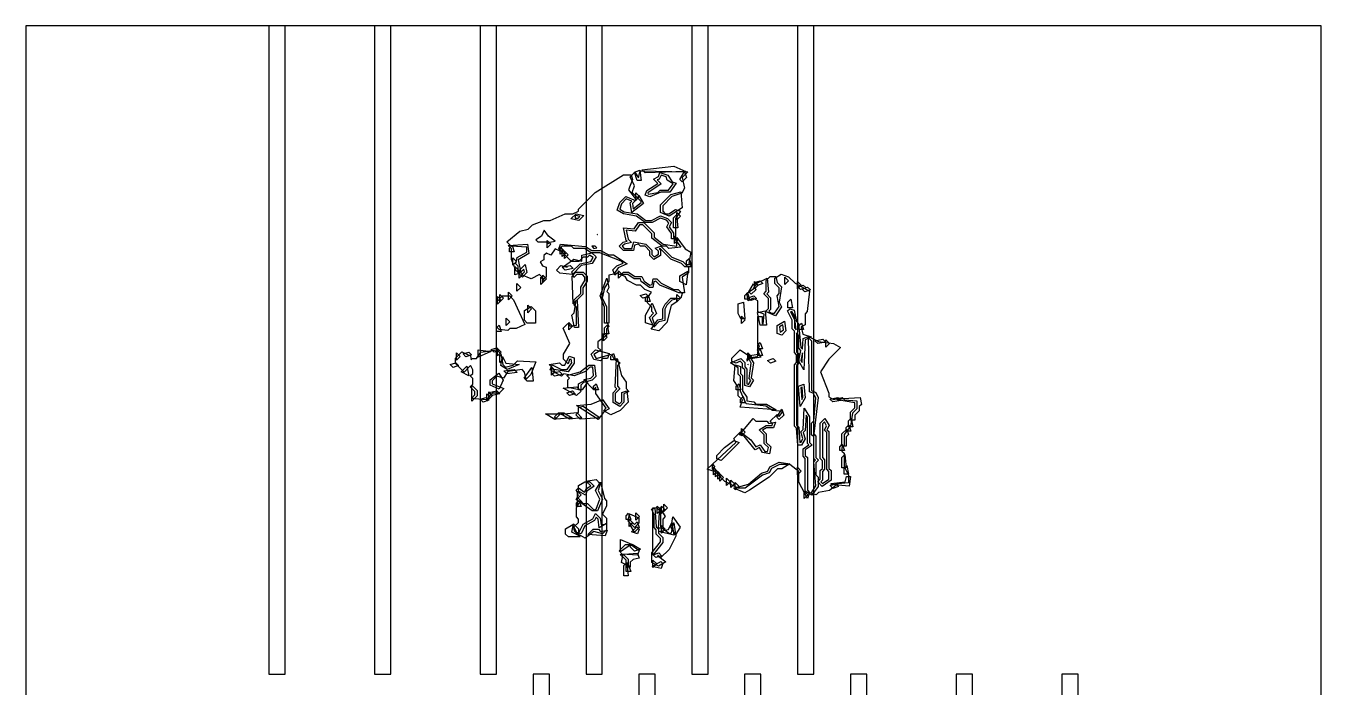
# Model space of a CAD drawing. Header units: millimetres. Extents: x 0 to 283, y 0 to 283.
# Drawn here: x 0 to 282.8, y 138.6 to 282.8 of the extents above; entities that cross this region are included whole.
import ezdxf

# ---------------------------------------------------------------- set-up
doc = ezdxf.new("R2010")
doc.units = ezdxf.units.MM
for name, color, linetype in [('CUT_OUTLINE', 5, 'Continuous'), ('CUT_SLOT', 1, 'Continuous'), ('ENG_D', 3, 'Continuous'), ('ENG_K', 2, 'Continuous'), ('ENG_L', 4, 'Continuous')]:
    doc.layers.add(name, color=color, linetype=linetype)

msp = doc.modelspace()

# ---------------------------------------------------------------- linework, layer by layer
at = {"layer": 'CUT_OUTLINE'}
msp.add_lwpolyline([(0, 0), (282.84, 0), (282.84, 282.84), (0, 282.84), (0, 0)], close=True, dxfattribs=at)
at = {"layer": 'CUT_SLOT'}
for points in [[(53.04, 141.42), (56.6, 141.42), (56.6, 282.84), (53.04, 282.84), (53.04, 141.42)], [(76.13, 141.42), (79.69, 141.42), (79.69, 282.84), (76.13, 282.84), (76.13, 141.42)], [(99.22, 141.42), (102.79, 141.42), (102.79, 282.84), (99.22, 282.84), (99.22, 141.42)], [(122.32, 141.42), (125.88, 141.42), (125.88, 282.84), (122.32, 282.84), (122.32, 141.42)], [(145.41, 141.42), (148.98, 141.42), (148.98, 282.84), (145.41, 282.84), (145.41, 141.42)], [(168.51, 141.42), (172.07, 141.42), (172.07, 282.84), (168.51, 282.84), (168.51, 141.42)], [(110.77, 0), (114.34, 0), (114.34, 141.42), (110.77, 141.42), (110.77, 0)], [(133.87, 0), (137.43, 0), (137.43, 141.42), (133.87, 141.42), (133.87, 0)], [(156.96, 0), (160.52, 0), (160.52, 141.42), (156.96, 141.42), (156.96, 0)], [(180.05, 0), (183.62, 0), (183.62, 141.42), (180.05, 141.42), (180.05, 0)], [(203.15, 0), (206.71, 0), (206.71, 141.42), (203.15, 141.42), (203.15, 0)], [(226.24, 0), (229.81, 0), (229.81, 141.42), (226.24, 141.42), (226.24, 0)]]:
    msp.add_lwpolyline(points, close=True, dxfattribs=at)
at = {"layer": 'ENG_D'}
for points in [[(140.43, 239.9), (139.88, 240.45), (138.61, 240.87), (136.76, 239.94), (135.21, 239.94), (133.31, 241.37), (130.5, 241.84), (129.12, 242.67), (129.67, 244.31), (131, 245.65), (133.11, 244.74), (132.48, 244.1), (132.64, 242.97), (134.35, 244.3), (134.35, 244.56), (132.43, 246.48), (132.92, 247.94), (131.94, 249.89), (132.97, 250.92), (133.78, 249.71), (134.17, 251.26), (144.57, 251.01), (143.33, 249.77), (143.79, 247.45), (143.24, 246.35), (141.08, 245.63), (139.06, 243.62), (139.06, 242.4), (139.63, 241.83), (140.41, 241.83), (141.86, 242.8), (142.97, 242.43), (141.89, 240.82), (141.89, 236.41), (140.95, 236.41), (140.95, 237.52), (139.97, 238.99), (140.43, 239.9)], [(138.01, 246.53), (138.5, 247.02), (140.36, 247.02), (141.32, 248.37), (140.04, 249.22), (139.82, 249.89), (138.71, 250.26), (138.29, 249.42), (137.85, 249.27), (138.73, 248.39), (135.81, 246.45), (135.92, 246.11), (138.01, 246.53)], [(121.86, 241.5), (120.76, 240.4), (119.02, 240.74), (120.13, 241.85), (121.86, 241.5)], [(138.59, 232.74), (137.14, 231.87), (136.24, 232.78), (136.24, 233.72), (135.2, 234.76), (134.25, 234.76), (133.8, 235.21), (132.9, 235.03), (132.66, 233.82), (130.48, 233.82), (129.54, 234.76), (130.46, 235.68), (131.28, 235.85), (131.07, 236.06), (130.52, 238.8), (132.82, 238.55), (133.75, 239.94), (134.92, 239.94), (137.18, 237.69), (137.18, 236.76), (139.16, 235.22), (142.13, 234.8), (142.13, 236.65), (143.94, 234.23), (145.22, 233.46), (144.74, 231.07), (145.53, 230.28), (143.92, 230.28), (143.17, 231.02), (140.82, 231.97), (138.53, 234.25), (138.32, 234.19), (138.59, 233.91), (138.59, 232.74)], [(107.08, 229.34), (106.07, 231.89), (106.07, 234.19), (105.3, 234.96), (109.57, 235.24), (109.86, 233.22), (107.51, 231.81), (108, 229.34), (107.08, 229.34)], [(113.84, 234.43), (113.84, 236.04), (114.65, 235.23), (113.84, 234.43)], [(118.88, 217.33), (120.21, 217.52), (120.21, 221.46), (119.74, 221.93), (119.74, 223.07), (121.15, 224.49), (121.15, 225.87), (122.09, 227.29), (122.09, 228.06), (121.52, 228.63), (120.31, 228.63), (119.63, 227.96), (119.23, 229.17), (121.03, 230.97), (123.36, 231.43), (123.89, 232.32), (123.07, 232.81), (122.66, 232.4), (121.72, 232.4), (120.78, 231.46), (119.17, 231.46), (116.4, 234.22), (116.74, 235.25), (122.17, 234.75), (123.58, 233.82), (125.45, 233.82), (127.33, 232.87), (128.29, 232.87), (131.32, 230.95), (129.32, 230.09), (128.36, 228.65), (127.28, 228.44), (127.28, 227.15), (126.32, 225.71), (125.88, 223.48), (126.81, 221.62), (126.81, 218.32), (127.33, 217.27), (126.81, 216.75), (126.81, 215.31), (124.92, 213.9), (124.92, 212.7), (125.53, 212.1), (124.06, 211.12), (124.56, 210.29), (127.87, 211.23), (128.4, 210.18), (129.78, 209.35), (129.16, 208.73), (129.16, 204.22), (129.73, 203.65), (128.69, 202.61), (128.69, 200.95), (129.6, 200.41), (130.11, 200.92), (130.11, 202.87), (131.25, 203.26), (131.53, 200.73), (129.78, 198.97), (127.74, 197.96), (126.19, 198.89), (126.74, 199.43), (124.45, 202.63), (124.45, 204.02), (123.98, 203.55), (121.85, 205.68), (123.39, 205.99), (123.97, 206.56), (123.77, 208.36), (123.13, 208.36), (122.23, 207.45), (119.76, 206.47), (117.46, 206.93), (116.95, 206.42), (114.5, 207.78), (114.89, 208.93), (116.96, 207.89), (118.2, 207.89), (119.25, 209.36), (119.09, 210.17), (118.74, 210.06), (118.43, 209.1), (117.38, 210.15), (117.38, 211.25), (118.77, 213.56), (117.34, 216.9), (118.32, 217.89), (118.88, 217.33)], [(142.46, 236.17), (141.66, 235.37), (141.66, 236.98), (142.46, 236.17)], [(109.39, 229.03), (108.42, 228.06), (107.38, 229.1), (109.04, 230.76), (109.39, 229.03)], [(117.77, 229.55), (117.14, 230.19), (118.87, 230.54), (119.51, 229.9), (117.77, 229.55)], [(129.4, 229.44), (130.21, 228.63), (129.4, 227.83), (129.4, 229.44)], [(135, 227.14), (136.27, 226.3), (136.74, 226.45), (136.99, 227.69), (137.75, 227.69), (138.73, 226.7), (141.48, 225.33), (142.46, 225.33), (143.34, 224.45), (143.02, 223.48), (141.07, 223), (139.97, 221.89), (139.54, 221.03), (139.54, 218.54), (138.24, 218.28), (137.1, 217.14), (136.19, 219.26), (137.08, 220.15), (136.71, 220.52), (136.71, 221.46), (135.76, 222.41), (135.76, 223.52), (136.59, 224.75), (135.16, 225.37), (134.25, 226.27), (133.35, 226.27), (131.35, 227.28), (130.88, 228.2), (129.91, 228.53), (130.48, 229.1), (131.59, 229.1), (133.01, 228.16), (134.5, 228.16), (135, 227.14)], [(142.84, 228.29), (144.54, 229.31), (144.21, 226.38), (142.84, 227.07), (142.84, 228.29)], [(112.9, 226.88), (112.9, 228.49), (113.71, 227.69), (112.9, 226.88)], [(156.03, 203.12), (156.03, 206.38), (155.56, 206.85), (155.56, 208.23), (153.89, 209.35), (156.09, 210.29), (156.98, 209.4), (156.98, 208.46), (157.45, 207.99), (157.45, 204.76), (157.82, 204.64), (158.33, 205.5), (157.91, 205.92), (158.38, 209.26), (157.8, 210.43), (159.7, 210.7), (160.23, 211.24), (159.78, 212.13), (160.23, 213.03), (159.81, 213.45), (159.81, 219.44), (160.75, 219.44), (160.75, 217.96), (161.01, 217.87), (161.2, 219.98), (159.81, 220.45), (159.81, 222.84), (158.85, 223.41), (157.75, 222.86), (157.42, 224.5), (158.92, 225.5), (159.64, 226.69), (161.9, 227.82), (162.17, 224.77), (161.79, 224.39), (162.63, 223.54), (162.63, 220.99), (162.26, 220.62), (162.73, 220.15), (163.46, 220.15), (164.5, 221.61), (164.03, 223.99), (164.52, 224.49), (164.52, 225.71), (163.58, 226.65), (163.58, 227.82), (164.96, 228.65), (166.53, 228.13), (167.96, 226.7), (171.14, 224.99), (170.64, 220.51), (170.18, 220.05), (170.18, 217.64), (169.27, 217.19), (169.67, 215.61), (171.5, 215), (170.17, 214.34), (169.91, 207.8), (168.76, 209.71), (168.76, 209.21), (168.29, 208.73), (168.29, 195.73), (168.76, 195.27), (168.98, 191.95), (169.3, 192.05), (169.69, 192.82), (169.2, 194.28), (169.71, 194.79), (169.99, 199.47), (171.12, 197.58), (171.12, 191.96), (171.73, 191.35), (170.18, 190.32), (170.18, 189.13), (170.65, 188.66), (170.65, 181.59), (171.15, 181.08), (170.7, 179.72), (168.76, 183.32), (168.76, 185.62), (166.8, 187.15), (164.58, 187.15), (162.81, 186.26), (162.33, 185.3), (160.86, 184.81), (157.06, 181.96), (155.51, 181.96), (152.6, 183.42), (149.91, 186.11), (149.91, 187.25), (155.04, 191.92), (154.57, 192.85), (156.02, 194.3), (158.33, 192.5), (159.41, 190.98), (160.36, 191.46), (161.35, 189.98), (161.97, 189.98), (162.14, 190.84), (161.22, 191.76), (161.22, 193.65), (160.13, 194.74), (161.63, 195.63), (162.94, 195.63), (163.07, 196.04), (162.54, 196.58), (164.05, 198.09), (164.49, 197.65), (165.27, 198.74), (163.03, 198.94), (161.61, 199.88), (157.29, 200.36), (156.03, 203.12)], [(105.69, 216.85), (105.21, 216.36), (103.36, 216.62), (102.77, 217.22), (102.77, 222.6), (104.08, 223.92), (105.69, 223.92), (106.5, 223.11), (108.97, 217.67), (107.06, 216.85), (105.69, 216.85)], [(109.6, 221.89), (110.41, 221.09), (109.6, 220.28), (109.6, 221.89)], [(168.21, 216.56), (167.83, 219.6), (167.24, 220.57), (166.97, 220.48), (167.82, 218.79), (167.82, 216.94), (168.21, 216.56)], [(164.54, 217.2), (164.7, 216.05), (165.44, 216.5), (165.28, 217.64), (164.54, 217.2)], [(168.76, 209.8), (169.21, 212.05), (168.76, 212.51), (168.76, 215.33), (168.3, 215.79), (168.29, 215.89), (168.29, 211.76), (168.76, 211.29), (168.76, 209.8)], [(179.61, 184.85), (179.61, 183.17), (177.34, 182.91), (175.46, 181.51), (173.12, 181.04), (172.6, 180.51), (171.46, 180.89), (172.53, 182.5), (172.05, 187.71), (172.44, 188.09), (172.06, 188.46), (172.06, 193.18), (171.59, 193.65), (171.59, 196.2), (172.07, 196.68), (172.53, 201.71), (171.91, 202.74), (171.12, 203), (170.88, 215.11), (173.08, 214.01), (176.39, 213.54), (177.86, 212.65), (175.31, 210.1), (173.51, 207.39), (175.36, 202.75), (175.36, 201.89), (176.34, 201.31), (178.26, 201.79), (178.77, 201.28), (181.49, 201.03), (181.49, 199.31), (180.53, 198.35), (180.06, 195.54), (178.66, 193.67), (178.66, 191.29), (178.19, 190.82), (178.19, 190.07), (178.66, 189.6), (178.66, 186.73), (179.61, 184.85)], [(107.39, 209.78), (111.36, 209.52), (110.27, 206.81), (109.22, 205.76), (108.91, 207.3), (108.34, 207.88), (105.26, 207.44), (104.28, 205.96), (102.83, 206.44), (101.82, 205.43), (101.82, 204.75), (104.36, 203.73), (103.34, 202.7), (101.92, 202.7), (100.5, 201.28), (97.29, 201.57), (98.05, 202.33), (98.05, 203.08), (97.01, 204.12), (97.58, 204.69), (97.58, 205.91), (97.01, 206.48), (97.58, 207.04), (97.58, 207.83), (97.15, 208.69), (97.11, 208.73), (95.7, 207.32), (93.81, 209.21), (93.81, 210.34), (95.17, 211.7), (97.08, 210.89), (97.25, 210.02), (97.48, 210.25), (98.4, 210.25), (99.33, 211.64), (102.85, 212.15), (103.69, 211.31), (104.16, 208.95), (104.72, 208.39), (106.42, 208.81), (107.39, 209.78)], [(157.68, 209.91), (157.68, 211.52), (158.49, 210.72), (157.68, 209.91)], [(117.33, 203.8), (120.29, 204.13), (121.25, 203.18), (120.25, 202.18), (117.33, 203.8)], [(122.63, 205.09), (121.51, 203.41), (120.68, 203.41), (120.68, 204.72), (122.13, 205.59), (122.63, 205.09)], [(155.67, 204.79), (156.13, 203.41), (155.09, 203.41), (155.09, 204.22), (155.67, 204.79)], [(170.18, 201.71), (169.05, 199.82), (168.75, 204.28), (169.91, 204.67), (170.18, 201.71)], [(157.07, 200.58), (156.03, 200.58), (156.03, 201.39), (156.61, 201.96), (157.07, 200.58)], [(115.4, 197.52), (116.34, 198.46), (117.45, 198.46), (119.3, 197.35), (115.88, 197.04), (115.4, 197.52)], [(121.06, 197.04), (120.11, 197.99), (120.68, 198.56), (120.68, 199.57), (121.66, 199.9), (125.38, 197.33), (121.06, 197.04)], [(175.36, 185.64), (174.89, 186.11), (174.89, 194.12), (174.37, 194.64), (174.86, 195.62), (174.37, 196.43), (173.95, 196.01), (173.95, 188.66), (174.42, 188.19), (174.42, 186.11), (173.95, 185.64), (173.95, 183.75), (173.57, 183.38), (173.97, 182.98), (175.36, 183.97), (175.36, 185.64)], [(157.08, 194.22), (156.27, 193.41), (156.27, 195.02), (157.08, 194.22)], [(122.3, 183.54), (124.53, 183.86), (125.43, 182.97), (124.94, 181.51), (125.89, 179.62), (124.85, 177.01), (123.67, 177.01), (120.14, 179.53), (120.65, 180.55), (120.16, 181.54), (120.65, 182.03), (122, 181.13), (122.39, 181.89), (123.36, 182.48), (122.3, 183.54)], [(121.24, 177.96), (120.21, 177.96), (120.21, 178.76), (120.78, 179.33), (121.24, 177.96)], [(124.03, 172.51), (122.11, 171.07), (120.61, 171.97), (121.68, 174.12), (123.8, 175.3), (124.39, 176.47), (125.38, 175.47), (125.59, 173.99), (126.81, 174.24), (126.81, 172.91), (125.94, 172.04), (124.03, 172.51)], [(131.62, 176.51), (132.08, 175.13), (131.05, 175.13), (131.05, 175.93), (131.62, 176.51)], [(133.98, 175.83), (133.17, 175.03), (133.17, 176.64), (133.98, 175.83)], [(136.71, 165.8), (136.71, 167.9), (138.59, 170.26), (138.59, 171.02), (137.65, 171.97), (137.65, 172.91), (137.18, 173.38), (137.18, 176.25), (136.61, 177.39), (137.71, 177.75), (138.59, 176.87), (138.59, 173.59), (140.52, 172.09), (140.98, 172.24), (141.42, 174.42), (141.49, 174.42), (141.9, 171.55), (140.44, 168.62), (138.59, 166.78), (138.06, 167.31), (137.92, 167.27), (139.72, 165.91), (138.12, 164.95), (136.71, 165.8)], [(119.59, 174.19), (120.68, 173.1), (120.68, 171.68), (119.23, 172.4), (119.59, 174.19)], [(131.76, 175.22), (132.56, 174.42), (131.76, 173.61), (131.76, 175.22)], [(133.91, 173.41), (132.89, 172.39), (131.93, 173.98), (132.46, 174.52), (132.94, 174.05), (133.51, 174.62), (133.91, 173.41)], [(129.54, 168.29), (130.95, 169.71), (132.07, 169.71), (133.92, 168.38), (133.57, 167.34), (130.24, 167.59), (129.54, 168.29)], [(130.08, 165.8), (130.43, 167.59), (131.52, 166.5), (131.52, 165.08), (130.08, 165.8)], [(131.05, 163.81), (131.05, 164.62), (131.62, 165.19), (132.08, 163.81), (131.05, 163.81)]]:
    msp.add_lwpolyline(points, close=True, dxfattribs=at)
at = {"layer": 'ENG_K'}
for points in [[(142.77, 249.34), (143.84, 251.11), (144.28, 249.78), (143.31, 248.8), (142.77, 249.34)], [(141.42, 240.99), (142.07, 241.64), (142.39, 238.77), (141.42, 238.77), (141.42, 240.99)], [(142.93, 241.36), (142.13, 240.55), (142.13, 242.16), (142.93, 241.36)], [(105.59, 234.39), (106.17, 234.96), (106.63, 233.58), (105.59, 233.58), (105.59, 234.39)], [(119.26, 228.25), (120.11, 229.1), (121.72, 229.1), (122.57, 228.26), (122.57, 227.15), (121.62, 225.73), (121.62, 224.29), (119.52, 222.19), (119.26, 228.25)], [(108.05, 225.8), (107.24, 225), (107.24, 226.61), (108.05, 225.8)], [(112.43, 226.41), (112.43, 228.02), (113.23, 227.22), (112.43, 226.41)], [(158.92, 226.6), (159.37, 225.27), (158.39, 224.29), (157.86, 224.82), (158.92, 226.6)], [(159.1, 225.47), (159.1, 227.08), (159.9, 226.27), (159.1, 225.47)], [(159.74, 226.24), (159.13, 226.85), (160.34, 227.25), (160.95, 226.64), (159.74, 226.24)], [(169.33, 226.27), (168.53, 225.47), (168.53, 227.08), (169.33, 226.27)], [(170.38, 225.7), (169.17, 225.3), (168.56, 225.91), (169.77, 226.31), (170.38, 225.7)], [(103, 222.17), (103, 223.78), (103.81, 222.97), (103, 222.17)], [(103.47, 222.64), (103.47, 224.25), (104.28, 223.45), (103.47, 222.64)], [(105.36, 223.11), (105.36, 224.72), (106.16, 223.92), (105.36, 223.11)], [(135.97, 223.81), (134.76, 223.41), (134.15, 224.02), (135.36, 224.42), (135.97, 223.81)], [(136.33, 222.74), (135.29, 222.74), (135.29, 223.54), (135.87, 224.12), (136.33, 222.74)], [(137.98, 218.71), (139.06, 218.92), (139.06, 221.14), (139.58, 222.17), (140.85, 223.45), (142.13, 223.45), (142.13, 222.61), (140.92, 221.88), (139.98, 218.14), (138.2, 216.35), (136.54, 216.69), (137.98, 218.71)], [(142.93, 223.45), (142.13, 222.64), (142.13, 224.25), (142.93, 223.45)], [(156.98, 223.21), (156.98, 224.01), (157.55, 224.59), (158.01, 223.21), (156.98, 223.21)], [(169.5, 225.43), (170.71, 225.84), (171.32, 225.23), (170.11, 224.83), (169.5, 225.43)], [(119.78, 217.08), (119.25, 219.75), (119.75, 220.26), (120.14, 222.98), (120.38, 222.97), (120.69, 217.08), (119.78, 217.08)], [(135.29, 219.74), (136.73, 222.33), (137.69, 220.09), (136.74, 219.14), (137.32, 217.42), (135.29, 218.09), (135.29, 219.74)], [(156.72, 222.59), (157, 218.97), (156.12, 218.97), (155.56, 220.09), (155.56, 222.2), (156.72, 222.59)], [(118.56, 218.12), (119.36, 217.32), (118.56, 216.51), (118.56, 218.12)], [(169.34, 217.99), (169.8, 216.61), (168.76, 216.61), (168.76, 217.42), (169.34, 217.99)], [(103.8, 216.14), (102.77, 216.14), (102.77, 216.94), (103.34, 217.52), (103.8, 216.14)], [(101.51, 211.78), (98.76, 210.6), (98.76, 212.17), (101.51, 211.78)], [(102.83, 212.64), (103.44, 212.03), (102.23, 211.63), (101.62, 212.24), (102.83, 212.64)], [(103, 210.86), (103, 212.47), (103.81, 211.66), (103, 210.86)], [(160.84, 210.95), (159.81, 210.95), (159.81, 211.76), (160.38, 212.33), (160.84, 210.95)], [(172.29, 214.16), (174.03, 214.51), (174.66, 213.87), (172.93, 213.53), (172.29, 214.16)], [(174.66, 214.35), (175.46, 213.55), (174.66, 212.74), (174.66, 214.35)], [(93.27, 208.33), (92.67, 208.94), (93.87, 209.34), (94.48, 208.73), (93.27, 208.33)], [(94.85, 210.72), (94.05, 209.91), (94.05, 211.52), (94.85, 210.72)], [(96.7, 211.69), (97.31, 211.09), (96.1, 210.68), (95.49, 211.29), (96.7, 211.69)], [(103.47, 211.05), (104.28, 210.25), (103.47, 209.44), (103.47, 211.05)], [(104.08, 210.73), (104.81, 209.29), (107.69, 208.97), (105.11, 207.86), (103.68, 208.72), (104.08, 210.73)], [(127.75, 210.01), (127.75, 210.82), (128.33, 211.39), (128.78, 210.01), (127.75, 210.01)], [(160.54, 210.55), (158.31, 210.23), (157.66, 210.88), (159.89, 211.2), (160.54, 210.55)], [(163.78, 209.67), (162.57, 209.27), (161.96, 209.88), (163.17, 210.28), (163.78, 209.67)], [(96.31, 208.6), (96.73, 206.52), (95.06, 207.35), (96.31, 208.6)], [(107.27, 207.25), (105.04, 206.93), (104.39, 207.58), (106.62, 207.9), (107.27, 207.25)], [(108.82, 205.98), (110.47, 208.29), (110.81, 205.3), (109.5, 205.3), (108.82, 205.98)], [(115.42, 206.46), (114.78, 207.09), (116.51, 207.44), (117.15, 206.8), (115.42, 206.46)], [(115.59, 207.42), (114.79, 206.61), (114.79, 208.22), (115.59, 207.42)], [(155.95, 199.66), (156.47, 201.23), (155.56, 202.13), (155.56, 204.05), (154.62, 205.47), (154.88, 208.92), (156.03, 208.53), (156.03, 207.04), (156.51, 206.57), (156.51, 203.25), (157.45, 201.83), (157.45, 201.02), (158.97, 200.8), (159.43, 200.35), (161.76, 200.35), (163.84, 199.1), (155.95, 199.66)], [(99.87, 200.78), (99.27, 201.39), (100.47, 201.8), (101.08, 201.19), (99.87, 200.78)], [(100.64, 202.57), (101.45, 201.76), (100.64, 200.96), (100.64, 202.57)], [(101.75, 202.21), (101.11, 202.85), (102.84, 203.2), (103.48, 202.56), (101.75, 202.21)], [(101.12, 201.43), (101.12, 203.04), (101.92, 202.23), (101.12, 201.43)], [(119.94, 202.6), (118.73, 202.2), (118.12, 202.81), (119.33, 203.21), (119.94, 202.6)], [(177.96, 201.14), (176.23, 200.8), (175.59, 201.43), (177.33, 201.78), (177.96, 201.14)], [(181.96, 199.78), (181.96, 198.84), (181.02, 197.89), (181.02, 196.81), (180.08, 196.81), (180.08, 198.56), (181.02, 199.5), (181.02, 200.62), (177.24, 201.25), (177.25, 201.45), (182.15, 201.77), (182.45, 200.27), (181.96, 199.78)], [(113.46, 198.23), (116.77, 198.23), (115.53, 196.99), (113.46, 198.23)], [(121.43, 197.34), (118.74, 197.04), (116.88, 198.16), (120.3, 198.47), (121.43, 197.34)], [(165.05, 199.26), (165.5, 197.93), (164.52, 196.95), (163.99, 197.48), (165.05, 199.26)], [(158.85, 197.16), (159.43, 196.58), (161.79, 196.58), (162.24, 196.12), (163.69, 196.42), (163.28, 195.16), (161.76, 195.16), (160.89, 194.64), (161.69, 193.84), (161.69, 191.96), (162.65, 191), (162.35, 189.46), (160.84, 189.77), (160.19, 190.85), (159.27, 190.39), (156.84, 193.31), (155.87, 193.63), (158.85, 197.16)], [(179.13, 195.26), (179.71, 195.83), (180.17, 194.45), (179.13, 194.45), (179.13, 195.26)], [(179.61, 195.4), (179.61, 196.67), (180.22, 197.29), (180.6, 195.4), (179.61, 195.4)], [(154.58, 192.36), (155.76, 191.96), (151.86, 188.06), (150.85, 188.39), (150.85, 189.13), (152.58, 190.86), (154.58, 192.36)], [(178.19, 191.15), (178.19, 193.84), (179.24, 194.89), (179.64, 193.68), (179.13, 193.18), (179.13, 191.15), (178.19, 191.15)], [(178.75, 190.21), (177.72, 190.21), (177.72, 191.02), (178.29, 191.59), (178.75, 190.21)], [(150.06, 185.67), (148.76, 186.1), (149.91, 187.25), (150.41, 186.74), (150.06, 185.67)], [(162.31, 184.37), (158.04, 181.52), (156.99, 181), (154.61, 182.01), (157.81, 182.88), (160.63, 185.24), (162, 185.69), (162.46, 186.62), (164.48, 187.63), (166.86, 187.29), (165.06, 186.2), (164.15, 186.2), (162.31, 184.37)], [(178.84, 189.31), (179.16, 186.44), (178.19, 186.44), (178.19, 188.66), (178.84, 189.31)], [(178.66, 186.3), (179.28, 186.92), (179.66, 185.03), (178.66, 185.03), (178.66, 186.3)], [(150.14, 186.54), (150.95, 185.73), (150.14, 184.93), (150.14, 186.54)], [(150.61, 184.46), (150.61, 186.07), (151.42, 185.26), (150.61, 184.46)], [(151.09, 185.6), (151.89, 184.79), (151.09, 183.99), (151.09, 185.6)], [(152.36, 184.32), (151.56, 183.51), (151.56, 185.12), (152.36, 184.32)], [(152.97, 182.57), (152.97, 184.18), (153.78, 183.38), (152.97, 182.57)], [(178.94, 183.36), (179.18, 184.55), (180.11, 184.55), (179.81, 182.41), (175.84, 182.78), (175.83, 183.01), (178.94, 183.36)], [(121.25, 180.55), (120.44, 179.74), (120.44, 181.35), (121.25, 180.55)], [(154.72, 182.9), (153.91, 182.1), (153.91, 183.71), (154.72, 182.9)], [(154.86, 183.24), (155.66, 182.43), (154.86, 181.63), (154.86, 183.24)], [(170.75, 180.55), (169.94, 179.74), (169.94, 181.35), (170.75, 180.55)], [(175.63, 182.54), (176.84, 182.94), (177.45, 182.33), (176.24, 181.93), (175.63, 182.54)], [(136.94, 167.37), (136.94, 177.71), (137.32, 177.73), (137.64, 173.58), (138.12, 173.1), (138.12, 172.16), (139.06, 171.22), (139.06, 170.1), (136.94, 167.37)], [(141.89, 171.84), (140.94, 173.43), (141.27, 175.74), (142.88, 173.49), (141.89, 171.84)], [(117.85, 173.14), (119.43, 174.09), (119.72, 172.65), (121.01, 171.36), (118.46, 171.36), (117.85, 171.97), (117.85, 173.14)], [(123.88, 173.01), (125.02, 173.01), (125.47, 172.55), (126.92, 172.84), (126.5, 171.58), (122.74, 171.87), (123.88, 173.01)], [(132.26, 172.43), (133.41, 173.57), (133.91, 173.07), (133.56, 172), (132.26, 172.43)], [(132.24, 169.76), (129.87, 168.07), (129.87, 170.77), (132.24, 169.76)], [(132.87, 168.26), (131.9, 169.23), (132.43, 169.77), (134.2, 168.7), (132.87, 168.26)], [(131.23, 165.74), (131.55, 162.87), (130.58, 162.87), (130.58, 165.09), (131.23, 165.74)], [(139.1, 165.53), (138.75, 164.48), (136.77, 164.88), (138.63, 166), (139.1, 165.53)], [(136.94, 164.66), (136.94, 166.27), (137.75, 165.46), (136.94, 164.66)]]:
    msp.add_lwpolyline(points, close=True, dxfattribs=at)
at = {"layer": 'ENG_L'}
for points in [[(141.46, 252.21), (144.14, 251.06), (135.2, 250.78), (134.54, 251.44), (141.46, 252.21)], [(119.45, 241.83), (120.68, 242.45), (120.68, 242.87), (124.3, 246.5), (130.51, 250.32), (132.16, 250.32), (132.48, 249.37), (131.56, 247.06), (133.36, 244.85), (133.86, 245.86), (134.9, 244.13), (132.29, 242.1), (131.98, 244.27), (132.29, 244.58), (131.1, 245.09), (130.08, 244.06), (129.68, 242.88), (130.66, 242.29), (133.5, 241.82), (135.37, 240.42), (136.65, 240.42), (138.57, 241.38), (140.13, 240.86), (141, 239.99), (140.51, 239.02), (141.42, 237.66), (141.42, 236.72), (143.04, 234.57), (140.39, 234.28), (139.91, 234.76), (138.98, 234.76), (136.71, 236.53), (136.71, 237.49), (134.72, 239.47), (134.01, 239.47), (133.05, 238.04), (131.11, 238.26), (131.5, 236.29), (132.24, 235.56), (130.7, 235.25), (130.21, 234.76), (130.68, 234.29), (132.29, 234.29), (132.78, 235.74), (135.41, 235.21), (136.71, 233.91), (136.71, 232.97), (137.22, 232.46), (138.12, 233.01), (138.12, 233.72), (137.45, 234.39), (138.66, 234.79), (141.08, 232.37), (143.44, 231.42), (144.72, 230.14), (144.72, 228.98), (143.33, 228.05), (143.81, 224.62), (142.55, 224.62), (138.46, 226.31), (137.59, 227.18), (137.15, 227.04), (136.9, 225.8), (136.16, 225.8), (134.39, 227.07), (134.18, 227.69), (132.86, 227.69), (131.45, 228.63), (129.54, 228.63), (129.16, 229), (128.59, 228.43), (128.19, 229.64), (129.03, 230.48), (130.4, 231.07), (129.98, 231.49), (125.35, 233.35), (123.44, 233.35), (122.02, 234.29), (119.64, 234.29), (119.17, 234.76), (117.05, 234.76), (116.54, 233.74), (115.57, 234.22), (114.63, 232.81), (113.66, 233.29), (113.14, 232.78), (113.14, 231.79), (112.29, 231.36), (112.82, 230.48), (113.61, 230.22), (113.61, 228.06), (113.14, 227.59), (112.15, 228.58), (110.32, 227.66), (108.25, 228.55), (108.87, 229.18), (108.75, 229.8), (107.95, 229), (107.48, 229.48), (107.48, 230.42), (106.99, 230.91), (107.27, 232.32), (109.37, 233.48), (109.37, 234.54), (105.96, 234.77), (105.01, 235.72), (107.84, 238.04), (109.72, 238.51), (110.65, 239.44), (113.09, 240.42), (114.5, 240.42), (117.8, 241.83), (119.45, 241.83)], [(134.07, 251.34), (134.39, 249.14), (133.47, 249.14), (132.87, 250.94), (134.07, 251.34)], [(137.02, 249.44), (138.16, 250.01), (138.44, 250.85), (140.16, 250.28), (141.1, 248.86), (142.03, 248.55), (140.6, 246.54), (138.64, 246.54), (136.24, 245.59), (135.23, 245.92), (135.57, 246.93), (137.98, 248.47), (137.02, 249.44)], [(133.98, 245.6), (133.17, 244.8), (133.17, 246.41), (133.98, 245.6)], [(140.5, 241.33), (138.59, 242.15), (138.59, 243.81), (140.83, 246.05), (143.05, 246.61), (143.32, 243.12), (140.5, 241.33)], [(119.97, 241.58), (119.97, 240.89), (120.58, 240.89), (120.95, 241.26), (119.97, 241.58)], [(111.82, 235.7), (113.71, 235.7), (114.08, 235.33), (114.44, 235.69), (115.6, 235.86), (114.14, 236.95), (113.19, 238.29), (112.62, 236.96), (111.39, 236.14), (111.82, 235.7)], [(124.83, 237.35), (124.82, 237.39), (124.78, 237.35), (124.83, 237.35)], [(106.3, 232.26), (107.11, 231.46), (106.3, 230.65), (106.3, 232.26)], [(116.57, 228.88), (115.87, 229.57), (116.84, 230.54), (118.18, 230.21), (117.63, 230.48), (119.69, 231.95), (121.39, 231.53), (121.39, 232.82), (123.58, 233.37), (124.51, 232.44), (123.66, 231.01), (121.27, 230.54), (119.35, 228.62), (116.57, 228.88)], [(116.67, 234.62), (117.48, 233.82), (116.67, 233.01), (116.67, 234.62)], [(117.95, 233.35), (117.14, 232.54), (117.14, 234.15), (117.95, 233.35)], [(117.62, 232.07), (117.62, 233.68), (118.42, 232.87), (117.62, 232.07)], [(123.61, 234.76), (124.06, 234.31), (124.68, 234.43), (124.35, 234.76), (123.61, 234.76)], [(144.25, 231.56), (144.82, 232.13), (145.28, 230.75), (144.25, 230.75), (144.25, 231.56)], [(106.77, 230.38), (108.15, 229), (106.77, 228.54), (106.77, 230.38)], [(108.52, 228.63), (107.72, 227.83), (107.72, 229.44), (108.52, 228.63)], [(126.34, 218.02), (126.34, 221.51), (125.38, 223.92), (126.88, 227.82), (127.29, 225.77), (126.86, 224.91), (127.28, 224.49), (127.28, 218.02), (126.34, 218.02)], [(165.01, 225.89), (164.53, 222.54), (165.03, 221.54), (163.66, 219.62), (161.51, 220.54), (162.16, 221.19), (162.16, 223.35), (161.12, 224.39), (161.69, 224.96), (161.69, 227.31), (162.54, 228.16), (163.77, 228.16), (164.03, 226.86), (165.01, 225.89)], [(165.7, 226.41), (165.7, 228.02), (166.5, 227.22), (165.7, 226.41)], [(157.72, 223.55), (158.93, 223.95), (159.54, 223.34), (158.33, 222.94), (157.72, 223.55)], [(108.89, 218.63), (108.89, 220.75), (110.35, 221.62), (111.25, 220.71), (111.25, 218.02), (109.5, 218.02), (108.89, 218.63)], [(161.71, 217.55), (160.32, 217.55), (159.76, 220.33), (161.43, 220.66), (161.71, 217.55)], [(169.62, 212.32), (169.71, 214.66), (170.71, 214.99), (171.59, 214.12), (171.59, 203.32), (172.47, 202.88), (173.01, 201.8), (172.07, 193.83), (172.53, 193.37), (172.53, 188.66), (173.1, 188.09), (172.53, 187.52), (172.53, 184.89), (173.01, 184.42), (173.01, 182.36), (171.66, 180.47), (170.18, 181.36), (170.18, 188.46), (169.71, 188.94), (169.71, 190.57), (170.99, 191.43), (170.65, 191.76), (170.65, 197.45), (170.37, 197.92), (170.17, 194.59), (169.74, 194.16), (170.2, 192.78), (169.37, 191.39), (168.54, 191.39), (168.3, 195.06), (167.82, 195.54), (167.82, 208.93), (168.29, 209.4), (168.29, 211.09), (167.82, 211.56), (167.82, 216.28), (167.35, 216.75), (167.35, 218.68), (166.35, 220.66), (166.81, 221.12), (167.79, 220.8), (168.27, 218.38), (168.75, 217.9), (169.23, 212.71), (169.62, 212.32)], [(166.41, 222.6), (167.02, 223.22), (167.4, 221.32), (166.41, 221.32), (166.41, 222.6)], [(104.89, 217.46), (104.89, 219.07), (105.69, 218.26), (104.89, 217.46)], [(156.27, 217.93), (156.27, 219.54), (157.08, 218.73), (156.27, 217.93)], [(165.95, 216.29), (165.06, 215.4), (164.05, 215.73), (164.05, 217.45), (165.65, 218.41), (165.95, 216.29)], [(126.1, 215.77), (126.91, 214.96), (126.1, 214.16), (126.1, 215.77)], [(126.34, 216.94), (126.95, 217.56), (127.33, 215.67), (126.34, 215.67), (126.34, 216.94)], [(126.98, 210.25), (125.96, 210.25), (125.47, 209.75), (124.06, 210.04), (123.46, 211.24), (124.38, 212.16), (127.35, 211.35), (126.98, 210.25)], [(157.77, 210.94), (157.81, 211.13), (158.03, 210.76), (158.05, 210.75), (158.04, 210.74), (158.87, 209.35), (158.41, 206.09), (158.92, 205.57), (158.03, 204.07), (156.98, 204.42), (156.98, 207.79), (156.51, 208.26), (156.51, 209.21), (155.99, 209.72), (155.11, 209.28), (154.15, 209.61), (154.15, 210.34), (156.01, 212.2), (157.77, 210.94)], [(160.84, 212.37), (159.81, 212.37), (159.81, 213.17), (160.38, 213.75), (160.84, 212.37)], [(119.74, 210.42), (119.74, 209.23), (118.43, 207.4), (115.38, 207.91), (114.29, 209), (116.52, 209.32), (117.01, 208.83), (117.71, 208.83), (118.67, 210.77), (119.74, 210.42)], [(128.98, 210.23), (129.09, 210.25), (130.09, 206.57), (131.05, 205.13), (131.05, 203.74), (131.68, 203.11), (130.58, 202.56), (130.58, 200.72), (129.67, 199.81), (128.22, 200.68), (128.22, 202.8), (129.07, 203.65), (128.69, 204.03), (128.98, 210.23)], [(157.53, 209.72), (157.65, 210.35), (157.46, 210.16), (157.53, 209.72)], [(169.59, 211.51), (169.25, 209.82), (169.5, 209.39), (169.59, 211.51)], [(101.35, 204.43), (101.35, 205.65), (103.31, 207.05), (104.21, 205.55), (103.36, 203.57), (101.35, 204.43)], [(118.32, 205.63), (118.7, 206), (118.1, 206.6), (121.05, 207.4), (122.96, 208.83), (124.19, 208.83), (124.46, 206.39), (123.63, 205.56), (121.74, 205.08), (121.15, 204.49), (121.15, 203.36), (118.32, 203.92), (118.32, 205.63)], [(157.63, 209.03), (157.64, 208.91), (157.72, 208.94), (157.63, 209.03)], [(98.52, 202.13), (97.35, 200.96), (97.35, 204.45), (98.52, 203.27), (98.52, 202.13)], [(123.98, 203.41), (123.98, 204.22), (124.55, 204.79), (125.01, 203.41), (123.98, 203.41)], [(169.25, 203.95), (169.42, 201.35), (169.7, 201.82), (169.5, 204.04), (169.25, 203.95)], [(124.98, 196.96), (120.21, 200.05), (123.45, 200.34), (125.95, 201.34), (127.4, 199.32), (126.26, 198.75), (124.98, 196.96)], [(175.83, 183.73), (173.92, 182.36), (172.91, 183.38), (173.48, 183.95), (173.48, 185.83), (173.95, 186.3), (173.95, 187.99), (173.48, 188.46), (173.48, 196.2), (174.47, 197.19), (175.4, 195.64), (174.94, 194.74), (175.36, 194.32), (175.36, 186.3), (175.83, 185.83), (175.83, 183.73)], [(168.53, 186.54), (169.33, 185.73), (168.53, 184.93), (168.53, 186.54)], [(119.69, 173.52), (120.68, 174.52), (120.68, 175.26), (120.21, 175.74), (120.21, 177.78), (121.1, 179.28), (121.72, 178.66), (122.66, 178.66), (124.04, 177.28), (124.51, 177.44), (125.37, 179.59), (124.42, 181.5), (125.49, 183.29), (126.32, 179.72), (126.81, 179.23), (126.81, 178.14), (125.92, 176.35), (126.81, 175.46), (126.81, 174.29), (125.21, 173.33), (124.94, 175.25), (124.52, 175.67), (124.16, 174.96), (122.04, 173.78), (121.28, 172.01), (120.28, 172.34), (119.69, 173.52)], [(123.13, 183.38), (124.11, 182.4), (122.53, 181.34), (122.22, 180.43), (120.68, 181.36), (120.68, 182.57), (122.03, 183.38), (123.13, 183.38)], [(121.25, 179.13), (120.44, 178.33), (120.44, 179.94), (121.25, 179.13)], [(139.3, 176.91), (139.3, 178.52), (140.1, 177.72), (139.3, 176.91)], [(131.82, 176.4), (133.88, 175.52), (133.88, 174.32), (132.94, 173.38), (131.99, 174.32), (131.99, 174.32), (131.5, 174.81), (131.82, 176.4)], [(138.69, 177.25), (137.89, 176.44), (137.89, 178.05), (138.69, 177.25)], [(138.41, 177.78), (139.6, 175.8), (139.06, 175.26), (139.06, 173.24), (138.11, 173.24), (138.41, 177.78)], [(138.83, 178.05), (139.63, 177.25), (138.83, 176.44), (138.83, 178.05)], [(140.32, 172.98), (141.08, 174.49), (141.47, 171.75), (138.23, 172.56), (140.32, 172.98)], [(139.63, 173.01), (138.83, 172.2), (138.83, 173.81), (139.63, 173.01)], [(131.99, 165.84), (131.99, 164.76), (131.05, 164.76), (131.05, 166.31), (129.81, 167.54), (133.57, 167.83), (133.95, 166.7), (132.58, 166.42), (131.99, 165.84)], [(138.79, 167.25), (137.59, 166.84), (136.98, 167.45), (138.19, 167.85), (138.79, 167.25)]]:
    msp.add_lwpolyline(points, close=True, dxfattribs=at)

doc.saveas('drawing.dxf')
